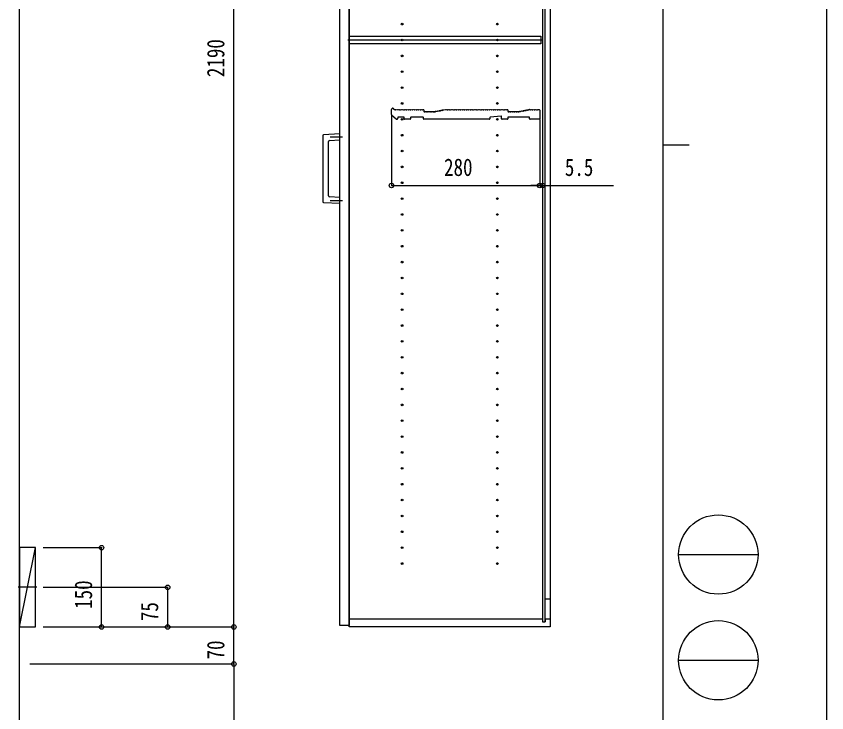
# Model space of a CAD drawing. Units: millimetres, scale not verified. Extents: x -4205 to 4205, y -2970 to 2970.
# Drawn here: x 2673 to 4205, y -949 to 368 of the extents above; entities that cross this region are included whole.
import ezdxf
from ezdxf.enums import TextEntityAlignment as Align

# ---------------------------------------------------------------- set-up
doc = ezdxf.new("R2010")
doc.units = ezdxf.units.MM
doc.header["$LTSCALE"] = 20
for name, color, linetype in [('0-2_YKK_11', 7, 'Continuous'), ('0-3_YKK_12', 2, 'Continuous'), ('0-4_YKK_13', 4, 'Continuous'), ('0-5_YKK_D', 6, 'Continuous'), ('0-6_YKK_ZWAK', 7, 'Continuous'), ('0-7_YSS_K', 3, 'Continuous')]:
    doc.layers.add(name, color=color, linetype=linetype)
doc.styles.add('ＭＳ ゴシック', font='')
doc.styles.get('ＭＳ ゴシック').set_extended_font_data('MS Gothic')

msp = doc.modelspace()

# ---------------------------------------------------------------- linework, layer by layer
at = {"layer": '0-2_YKK_11'}
for p, q in [((3382.52, 181.91), (3382.52, 191.3)), ((3388.14, 191.3), (3389.52, 191.3)), ((3390.08, 191.1), (3390.46, 191.1)), ((3391.58, 191.1), (3391.96, 191.1)), ((3393.08, 191.1), (3393.46, 191.1)), ((3394.58, 191.1), (3394.96, 191.1)), ((3396.08, 191.1), (3396.46, 191.1)), ((3397.58, 191.1), (3397.96, 191.1)), ((3399.08, 191.1), (3399.46, 191.1)), ((3400.58, 191.1), (3400.96, 191.1)), ((3402.08, 191.1), (3402.46, 191.1)), ((3403.58, 191.1), (3403.96, 191.1)), ((3405.08, 191.1), (3405.46, 191.1)), ((3406.58, 191.1), (3406.96, 191.1)), ((3408.08, 191.1), (3408.46, 191.1)), ((3409.58, 191.1), (3409.96, 191.1)), ((3411.08, 191.1), (3411.46, 191.1)), ((3412.58, 191.1), (3412.96, 191.1)), ((3414.08, 191.1), (3414.46, 191.1)), ((3415.58, 191.1), (3415.96, 191.1)), ((3417.08, 191.1), (3417.46, 191.1)), ((3418.58, 191.1), (3418.96, 191.1)), ((3420.08, 191.1), (3420.46, 191.1)), ((3421.58, 191.1), (3421.96, 191.1)), ((3423.08, 191.1), (3423.46, 191.1)), ((3424.58, 191.1), (3424.96, 191.1)), ((3426.08, 191.1), (3426.46, 191.1)), ((3427.58, 191.1), (3427.96, 191.1)), ((3429.08, 191.1), (3429.46, 191.1)), ((3430.58, 191.1), (3430.96, 191.1)), ((3432.08, 191.1), (3432.46, 191.1)), ((3433.58, 191.1), (3433.96, 191.1)), ((3435.08, 191.1), (3435.46, 191.1)), ((3436.58, 191.1), (3436.96, 191.1)), ((3438.08, 191.1), (3438.46, 191.1)), ((3439.58, 191.1), (3439.96, 191.1)), ((3441.08, 191.1), (3441.46, 191.1)), ((3442.02, 191.3), (3442.82, 191.3)), ((3443.52, 190.6), (3443.52, 188)), ((3444.22, 187.3), (3445.02, 187.3)), ((3445.58, 187.1), (3445.96, 187.1)), ((3447.08, 187.1), (3447.46, 187.1)), ((3448.58, 187.1), (3448.96, 187.1)), ((3450.08, 187.1), (3450.46, 187.1)), ((3451.58, 187.1), (3451.96, 187.1)), ((3453.08, 187.1), (3453.46, 187.1)), ((3454.58, 187.1), (3454.96, 187.1)), ((3456.08, 187.1), (3456.46, 187.1)), ((3457.58, 187.1), (3457.96, 187.1)), ((3459.08, 187.1), (3459.46, 187.1)), ((3460.58, 187.1), (3460.96, 187.1)), ((3462.08, 187.1), (3462.46, 187.1)), ((3463.02, 187.3), (3463.45, 187.3)), ((3463.45, 187.3), (3463.02, 187.3)), ((3464.31, 187.25), (3464.69, 187.32)), ((3465.79, 187.53), (3466.16, 187.6)), ((3467.26, 187.81), (3467.63, 187.88)), ((3468.73, 188.09), (3469.11, 188.16)), ((3470.21, 188.37), (3470.58, 188.44)), ((3471.68, 188.65), (3472.06, 188.72)), ((3473.15, 188.93), (3473.53, 189)), ((3474.63, 189.21), (3475, 189.28)), ((3476.1, 189.49), (3476.48, 189.56)), ((3477.57, 189.77), (3477.95, 189.84)), ((3479.05, 190.05), (3479.42, 190.12)), ((3480.52, 190.33), (3480.9, 190.41)), ((3486.08, 191.1), (3486.46, 191.1)), ((3487.58, 191.1), (3487.96, 191.1)), ((3489.08, 191.1), (3489.46, 191.1)), ((3490.58, 191.1), (3490.96, 191.1)), ((3492.08, 191.1), (3492.46, 191.1)), ((3493.58, 191.1), (3493.96, 191.1)), ((3495.08, 191.1), (3495.46, 191.1)), ((3496.58, 191.1), (3496.96, 191.1)), ((3498.08, 191.1), (3498.46, 191.1)), ((3499.58, 191.1), (3499.96, 191.1)), ((3501.08, 191.1), (3501.46, 191.1)), ((3502.58, 191.1), (3502.96, 191.1)), ((3504.08, 191.1), (3504.46, 191.1)), ((3505.58, 191.1), (3505.96, 191.1)), ((3507.08, 191.1), (3507.46, 191.1)), ((3508.58, 191.1), (3508.96, 191.1)), ((3510.08, 191.1), (3510.46, 191.1)), ((3511.58, 191.1), (3511.96, 191.1)), ((3513.08, 191.1), (3513.46, 191.1)), ((3514.58, 191.1), (3514.96, 191.1)), ((3516.08, 191.1), (3516.46, 191.1)), ((3517.58, 191.1), (3517.96, 191.1)), ((3519.08, 191.1), (3519.46, 191.1)), ((3520.58, 191.1), (3520.96, 191.1)), ((3522.08, 191.1), (3522.46, 191.1)), ((3523.58, 191.1), (3523.96, 191.1)), ((3525.08, 191.1), (3525.46, 191.1)), ((3526.58, 191.1), (3526.96, 191.1)), ((3528.08, 191.1), (3528.46, 191.1)), ((3529.58, 191.1), (3529.96, 191.1)), ((3531.08, 191.1), (3531.46, 191.1)), ((3532.58, 191.1), (3532.96, 191.1)), ((3534.08, 191.1), (3534.46, 191.1)), ((3535.58, 191.1), (3535.96, 191.1)), ((3537.08, 191.1), (3537.46, 191.1)), ((3538.58, 191.1), (3538.96, 191.1)), ((3540.08, 191.1), (3540.46, 191.1)), ((3541.58, 191.1), (3541.96, 191.1)), ((3543.08, 191.1), (3543.46, 191.1)), ((3544.58, 191.1), (3544.96, 191.1)), ((3546.08, 191.1), (3546.46, 191.1)), ((3547.58, 191.1), (3547.96, 191.1)), ((3549.08, 191.1), (3549.46, 191.1)), ((3550.58, 191.1), (3550.96, 191.1)), ((3552.08, 191.1), (3552.46, 191.1)), ((3553.58, 191.1), (3553.96, 191.1)), ((3555.08, 191.1), (3555.46, 191.1)), ((3556.58, 191.1), (3556.96, 191.1)), ((3558.08, 191.1), (3558.46, 191.1)), ((3559.58, 191.1), (3559.96, 191.1)), ((3561.08, 191.1), (3561.46, 191.1)), ((3562.58, 191.1), (3562.96, 191.1)), ((3564.08, 191.1), (3564.46, 191.1)), ((3565.58, 191.1), (3565.96, 191.1)), ((3567.08, 191.1), (3567.46, 191.1)), ((3568.58, 191.1), (3568.96, 191.1)), ((3570.08, 191.1), (3570.46, 191.1)), ((3571.58, 191.1), (3571.96, 191.1)), ((3573.08, 191.1), (3573.46, 191.1)), ((3574.58, 191.1), (3574.96, 191.1)), ((3576.08, 191.1), (3576.46, 191.1)), ((3577.58, 191.1), (3577.96, 191.1)), ((3579.08, 191.1), (3579.46, 191.1)), ((3580.58, 191.1), (3580.96, 191.1)), ((3582.08, 191.1), (3582.46, 191.1)), ((3583.58, 191.1), (3583.96, 191.1)), ((3585.08, 191.1), (3585.46, 191.1)), ((3586.58, 191.1), (3586.96, 191.1)), ((3588.08, 191.1), (3588.46, 191.1)), ((3589.58, 191.1), (3589.96, 191.1)), ((3591.08, 191.1), (3591.46, 191.1)), ((3592.58, 191.1), (3592.96, 191.1)), ((3594.08, 191.1), (3594.46, 191.1)), ((3595.58, 191.1), (3595.96, 191.1)), ((3597.08, 191.1), (3597.46, 191.1)), ((3598.58, 191.1), (3598.96, 191.1)), ((3600.08, 191.1), (3600.46, 191.1)), ((3601.02, 191.3), (3601.82, 191.3)), ((3602.52, 190.6), (3602.52, 188)), ((3603.22, 187.3), (3604.02, 187.3)), ((3604.58, 187.1), (3604.96, 187.1)), ((3606.08, 187.1), (3606.46, 187.1)), ((3607.58, 187.1), (3607.96, 187.1)), ((3609.08, 187.1), (3609.46, 187.1)), ((3610.58, 187.1), (3610.96, 187.1)), ((3612.08, 187.1), (3612.46, 187.1)), ((3613.58, 187.1), (3613.96, 187.1)), ((3615.08, 187.1), (3615.46, 187.1)), ((3616.58, 187.1), (3616.96, 187.1)), ((3618.08, 187.1), (3618.46, 187.1)), ((3619.58, 187.1), (3619.96, 187.1)), ((3621.08, 187.1), (3621.46, 187.1)), ((3622.02, 187.3), (3622.45, 187.3)), ((3622.58, 187.31), (3622.73, 187.34)), ((3623.31, 187.25), (3623.69, 187.32)), ((3624.79, 187.53), (3625.16, 187.6)), ((3626.26, 187.81), (3626.63, 187.88)), ((3627.73, 188.09), (3628.11, 188.16)), ((3629.21, 188.37), (3629.58, 188.44)), ((3630.68, 188.65), (3631.06, 188.72)), ((3632.15, 188.93), (3632.53, 189)), ((3633.63, 189.21), (3634, 189.28)), ((3635.1, 189.49), (3635.48, 189.56)), ((3636.57, 189.77), (3636.95, 189.84)), ((3638.05, 190.05), (3638.42, 190.12)), ((3639.52, 190.33), (3639.9, 190.41)), ((3641, 190.61), (3641.37, 190.69)), ((3641.88, 190.99), (3643.45, 191.29)), ((3643.59, 191.3), (3644.02, 191.3)), ((3644.58, 191.1), (3644.96, 191.1)), ((3646.08, 191.1), (3646.46, 191.1)), ((3647.58, 191.1), (3647.96, 191.1)), ((3649.08, 191.1), (3649.46, 191.1)), ((3650.58, 191.1), (3650.96, 191.1)), ((3652.08, 191.1), (3652.46, 191.1)), ((3653.58, 191.1), (3653.96, 191.1)), ((3655.08, 191.1), (3655.46, 191.1)), ((3659.02, 191.3), (3661.82, 191.3)), ((3662.52, 190.6), (3662.52, 173.7)), ((3391.21, 173.49), (3383.21, 180.4)), ((3394.52, 176.3), (3394.52, 175)), ((3405.82, 177), (3395.22, 177)), ((3406.52, 174), (3406.52, 176.3)), ((3417.52, 173), (3407.52, 173)), ((3418.52, 176.3), (3418.52, 174)), ((3442.02, 177), (3419.22, 177)), ((3442.72, 174), (3442.72, 176.3)), ((3568.52, 176.36), (3568.52, 174)), ((3589.76, 178.93), (3569.16, 177.06)), ((3590.52, 174), (3590.52, 178.23)), ((3601.52, 173), (3591.52, 173)), ((3643.52, 173.7), (3643.52, 176.3)), ((3661.82, 173), (3644.22, 173))]:
    msp.add_line(p, q, dxfattribs=at)
msp.add_lwpolyline([(3664.52, 315.5), (3303.02, 315.5), (3303.02, 330.5), (3664.52, 330.5)], close=True, dxfattribs=at)
for points in [[(3463.73, 187.34), (3463.58, 187.31), (3463.73, 187.34)], [(3481.41, 190.71), (3484.52, 191.3), (3485.52, 191.3)], [(3656.58, 191.1), (3656.77, 191.03), (3658.27, 191.03), (3658.46, 191.1)], [(3567.52, 173), (3541.09, 173), (3540.85, 173.13), (3540.19, 173.13), (3539.95, 173), (3513.09, 173), (3512.85, 173.13), (3512.19, 173.13), (3511.95, 173), (3485.09, 173), (3484.85, 173.13), (3484.19, 173.13), (3483.95, 173), (3443.72, 173)], [(3642.82, 177), (3602.52, 177), (3602.52, 174)]]:
    msp.add_lwpolyline(points, dxfattribs=at)
for centre, radius, start, end in [((3385.02, 191.3), 2.5, 12.63563, 180), ((3388.14, 192), 0.7, 192.63563, 270), ((3389.52, 190.42), 0.88, 50.536, 90), ((3391.02, 190.42), 0.88, 50.536, 129.464), ((3392.52, 190.42), 0.88, 50.536, 129.464), ((3394.02, 190.42), 0.88, 50.536, 129.464), ((3395.52, 190.42), 0.88, 50.536, 129.464), ((3397.02, 190.42), 0.88, 50.536, 129.464), ((3398.52, 190.42), 0.88, 50.536, 129.464), ((3400.02, 190.42), 0.88, 50.536, 129.464), ((3401.52, 190.42), 0.88, 50.536, 129.464), ((3403.02, 190.42), 0.88, 50.536, 129.464), ((3404.52, 190.42), 0.88, 50.536, 129.464), ((3406.02, 190.42), 0.88, 50.536, 129.464), ((3407.52, 190.42), 0.88, 50.536, 129.464), ((3409.02, 190.42), 0.88, 50.536, 129.464), ((3410.52, 190.42), 0.88, 50.536, 129.464), ((3412.02, 190.42), 0.88, 50.536, 129.464), ((3413.52, 190.42), 0.88, 50.536, 129.464), ((3415.02, 190.42), 0.88, 50.536, 129.464), ((3416.52, 190.42), 0.88, 50.536, 129.464), ((3418.02, 190.42), 0.88, 50.536, 129.464), ((3419.52, 190.42), 0.88, 50.536, 129.464), ((3421.02, 190.42), 0.88, 50.536, 129.464), ((3422.52, 190.42), 0.88, 50.536, 129.464), ((3424.02, 190.42), 0.88, 50.536, 129.464), ((3425.52, 190.42), 0.88, 50.536, 129.464), ((3427.02, 190.42), 0.88, 50.536, 129.464), ((3428.52, 190.42), 0.88, 50.536, 129.464), ((3430.02, 190.42), 0.88, 50.536, 129.464), ((3431.52, 190.42), 0.88, 50.536, 129.464), ((3433.02, 190.42), 0.88, 50.536, 129.464), ((3434.52, 190.42), 0.88, 50.536, 129.464), ((3436.02, 190.42), 0.88, 50.536, 129.464), ((3437.52, 190.42), 0.88, 50.536, 129.464), ((3439.02, 190.42), 0.88, 50.536, 129.464), ((3440.52, 190.42), 0.88, 50.536, 129.464), ((3442.02, 190.42), 0.88, 90, 129.464), ((3442.82, 190.6), 0.7, 0, 90), ((3444.22, 188), 0.7, 180, 270), ((3445.02, 186.42), 0.88, 50.536, 90), ((3446.52, 186.42), 0.88, 50.536, 129.464), ((3448.02, 186.42), 0.88, 50.536, 129.464), ((3449.52, 186.42), 0.88, 50.536, 129.464), ((3451.02, 186.42), 0.88, 50.536, 129.464), ((3452.52, 186.42), 0.88, 50.536, 129.464), ((3454.02, 186.42), 0.88, 50.536, 129.464), ((3455.52, 186.42), 0.88, 50.536, 129.464), ((3457.02, 186.42), 0.88, 50.536, 129.464), ((3458.52, 186.42), 0.88, 50.536, 129.464), ((3460.02, 186.42), 0.88, 50.536, 129.464), ((3461.52, 186.42), 0.88, 50.536, 129.464), ((3463.02, 186.42), 0.88, 90, 129.464), ((3463.45, 188), 0.7, 270, 280.7843), ((3463.45, 188), 0.7, 270, 280.7843), ((3463.89, 186.47), 0.88, 61.3203, 100.7843), ((3465.36, 186.76), 0.88, 61.3203, 140.24829), ((3466.84, 187.04), 0.88, 61.3203, 140.24829), ((3468.31, 187.32), 0.88, 61.3203, 140.24829), ((3469.79, 187.6), 0.88, 61.3203, 140.24829), ((3471.26, 187.88), 0.88, 61.3203, 140.24829), ((3472.73, 188.16), 0.88, 61.3203, 140.24829), ((3474.21, 188.44), 0.88, 61.3203, 140.24829), ((3475.68, 188.72), 0.88, 61.3203, 140.24829), ((3477.15, 189), 0.88, 61.3203, 140.24829), ((3478.63, 189.28), 0.88, 61.3203, 140.24829), ((3480.1, 189.56), 0.88, 61.3203, 140.24829), ((3481.57, 189.84), 0.88, 100.7843, 140.24829), ((3485.52, 190.42), 0.88, 50.536, 90), ((3487.02, 190.42), 0.88, 50.536, 129.464), ((3488.52, 190.42), 0.88, 50.536, 129.464), ((3490.02, 190.42), 0.88, 50.536, 129.464), ((3491.52, 190.42), 0.88, 50.536, 129.464), ((3493.02, 190.42), 0.88, 50.536, 129.464), ((3494.52, 190.42), 0.88, 50.536, 129.464), ((3496.02, 190.42), 0.88, 50.536, 129.464), ((3497.52, 190.42), 0.88, 50.536, 129.464), ((3499.02, 190.42), 0.88, 50.536, 129.464), ((3500.52, 190.42), 0.88, 50.536, 129.464), ((3502.02, 190.42), 0.88, 50.536, 129.464), ((3503.52, 190.42), 0.88, 50.536, 129.464), ((3505.02, 190.42), 0.88, 50.536, 129.464), ((3506.52, 190.42), 0.88, 50.536, 129.464), ((3508.02, 190.42), 0.88, 50.536, 129.464), ((3509.52, 190.42), 0.88, 50.536, 129.464), ((3511.02, 190.42), 0.88, 50.536, 129.464), ((3512.52, 190.42), 0.88, 50.536, 129.464), ((3514.02, 190.42), 0.88, 50.536, 129.464), ((3515.52, 190.42), 0.88, 50.536, 129.464), ((3517.02, 190.42), 0.88, 50.536, 129.464), ((3518.52, 190.42), 0.88, 50.536, 129.464), ((3520.02, 190.42), 0.88, 50.536, 129.464), ((3521.52, 190.42), 0.88, 50.536, 129.464), ((3523.02, 190.42), 0.88, 50.536, 129.464), ((3524.52, 190.42), 0.88, 50.536, 129.464), ((3526.02, 190.42), 0.88, 50.536, 129.464), ((3527.52, 190.42), 0.88, 50.536, 129.464), ((3529.02, 190.42), 0.88, 50.536, 129.464), ((3530.52, 190.42), 0.88, 50.536, 129.464), ((3532.02, 190.42), 0.88, 50.536, 129.464), ((3533.52, 190.42), 0.88, 50.536, 129.464), ((3535.02, 190.42), 0.88, 50.536, 129.464), ((3536.52, 190.42), 0.88, 50.536, 129.464), ((3538.02, 190.42), 0.88, 50.536, 129.464), ((3539.52, 190.42), 0.88, 50.536, 129.464), ((3541.02, 190.42), 0.88, 50.536, 129.464), ((3542.52, 190.42), 0.88, 50.536, 129.464), ((3544.02, 190.42), 0.88, 50.536, 129.464), ((3545.52, 190.42), 0.88, 50.536, 129.464), ((3547.02, 190.42), 0.88, 50.536, 129.464), ((3548.52, 190.42), 0.88, 50.536, 129.464), ((3550.02, 190.42), 0.88, 50.536, 129.464), ((3551.52, 190.42), 0.88, 50.536, 129.464), ((3553.02, 190.42), 0.88, 50.536, 129.464), ((3554.52, 190.42), 0.88, 50.536, 129.464), ((3556.02, 190.42), 0.88, 50.536, 129.464), ((3557.52, 190.42), 0.88, 50.536, 129.464), ((3559.02, 190.42), 0.88, 50.536, 129.464), ((3560.52, 190.42), 0.88, 50.536, 129.464), ((3562.02, 190.42), 0.88, 50.536, 129.464), ((3563.52, 190.42), 0.88, 50.536, 129.464), ((3565.02, 190.42), 0.88, 50.536, 129.464), ((3566.52, 190.42), 0.88, 50.536, 129.464), ((3568.02, 190.42), 0.88, 50.536, 129.464), ((3569.52, 190.42), 0.88, 50.536, 129.464), ((3571.02, 190.42), 0.88, 50.536, 129.464), ((3572.52, 190.42), 0.88, 50.536, 129.464), ((3574.02, 190.42), 0.88, 50.536, 129.464), ((3575.52, 190.42), 0.88, 50.536, 129.464), ((3577.02, 190.42), 0.88, 50.536, 129.464), ((3578.52, 190.42), 0.88, 50.536, 129.464), ((3580.02, 190.42), 0.88, 50.536, 129.464), ((3581.52, 190.42), 0.88, 50.536, 129.464), ((3583.02, 190.42), 0.88, 50.536, 129.464), ((3584.52, 190.42), 0.88, 50.536, 129.464), ((3586.02, 190.42), 0.88, 50.536, 129.464), ((3587.52, 190.42), 0.88, 50.536, 129.464), ((3589.02, 190.42), 0.88, 50.536, 129.464), ((3590.52, 190.42), 0.88, 50.536, 129.464), ((3592.02, 190.42), 0.88, 50.536, 129.464), ((3593.52, 190.42), 0.88, 50.536, 129.464), ((3595.02, 190.42), 0.88, 50.536, 129.464), ((3596.52, 190.42), 0.88, 50.536, 129.464), ((3598.02, 190.42), 0.88, 50.536, 129.464), ((3599.52, 190.42), 0.88, 50.536, 129.464), ((3601.02, 190.42), 0.88, 90, 129.464), ((3601.82, 190.6), 0.7, 0, 90), ((3603.22, 188), 0.7, 180, 270), ((3604.02, 186.42), 0.88, 50.536, 90), ((3605.52, 186.42), 0.88, 50.536, 129.464), ((3607.02, 186.42), 0.88, 50.536, 129.464), ((3608.52, 186.42), 0.88, 50.536, 129.464), ((3610.02, 186.42), 0.88, 50.536, 129.464), ((3611.52, 186.42), 0.88, 50.536, 129.464), ((3613.02, 186.42), 0.88, 50.536, 129.464), ((3614.52, 186.42), 0.88, 50.536, 129.464), ((3616.02, 186.42), 0.88, 50.536, 129.464), ((3617.52, 186.42), 0.88, 50.536, 129.464), ((3619.02, 186.42), 0.88, 50.536, 129.464), ((3620.52, 186.42), 0.88, 50.536, 129.464), ((3622.02, 186.42), 0.88, 90, 129.464), ((3622.45, 188), 0.7, 270, 280.7843), ((3622.89, 186.47), 0.88, 61.3203, 100.7843), ((3624.36, 186.76), 0.88, 61.3203, 140.24829), ((3625.84, 187.04), 0.88, 61.3203, 140.24829), ((3627.31, 187.32), 0.88, 61.3203, 140.24829), ((3628.79, 187.6), 0.88, 61.3203, 140.24829), ((3630.26, 187.88), 0.88, 61.3203, 140.24829), ((3631.73, 188.16), 0.88, 61.3203, 140.24829), ((3633.21, 188.44), 0.88, 61.3203, 140.24829), ((3634.68, 188.72), 0.88, 61.3203, 140.24829), ((3636.15, 189), 0.88, 61.3203, 140.24829), ((3637.63, 189.28), 0.88, 61.3203, 140.24829), ((3639.1, 189.56), 0.88, 61.3203, 140.24829), ((3640.57, 189.84), 0.88, 61.3203, 140.24829), ((3642.05, 190.12), 0.88, 100.7843, 140.24829), ((3643.59, 190.6), 0.7, 90, 100.7843), ((3644.02, 190.42), 0.88, 50.536, 90), ((3645.52, 190.42), 0.88, 50.536, 129.464), ((3647.02, 190.42), 0.88, 50.536, 129.464), ((3648.52, 190.42), 0.88, 50.536, 129.464), ((3650.02, 190.42), 0.88, 50.536, 129.464), ((3651.52, 190.42), 0.88, 50.536, 129.464), ((3653.02, 190.42), 0.88, 50.536, 129.464), ((3654.52, 190.42), 0.88, 50.536, 129.464), ((3656.02, 190.42), 0.88, 50.46055, 129.464), ((3659.02, 190.42), 0.88, 90, 129.53945), ((3661.82, 190.6), 0.7, 0, 90), ((3384.52, 181.91), 2, 180, 229.16128), ((3392.52, 175), 2, 229.16128, 0), ((3395.22, 176.3), 0.7, 90, 180), ((3405.82, 176.3), 0.7, 0, 90), ((3407.52, 174), 1, 180, 270), ((3417.52, 174), 1, 270, 0), ((3419.22, 176.3), 0.7, 90, 180), ((3442.02, 176.3), 0.7, 0, 90), ((3443.72, 174), 1, 180, 270), ((3567.52, 174), 1, 270, 0), ((3569.22, 176.36), 0.7, 95.19443, 180), ((3589.82, 178.23), 0.7, 0, 95.19443), ((3591.52, 174), 1, 180, 270), ((3601.52, 174), 1, 270, 0), ((3642.82, 176.3), 0.7, 0, 90), ((3644.22, 173.7), 0.7, 180, 270), ((3661.82, 173.7), 0.7, 270, 0)]:
    msp.add_arc(centre, radius, start, end, dxfattribs=at)
at = {"layer": '0-3_YKK_12'}
for p, q in [((3668.02, 1393.5), (3668.02, -777.5)), ((3672.02, 1393.5), (3672.02, -777.5)), ((3300.23, 323), (3667.31, 323)), ((2712.31, -712), (2676.73, -712)), ((3672.02, -733.5), (3682.52, -733.5)), ((3667.52, -772), (3302.52, -772)), ((3667.52, -772), (3667.52, -777.5)), ((3667.52, -777.5), (3672.52, -777.5)), ((3672.52, -772), (3672.52, -777.5)), ((3682.52, -772), (3672.52, -772))]:
    msp.add_line(p, q, dxfattribs=at)
for points in [[(3302.52, -784), (3284.52, -784), (3284.52, 1400), (3302.52, 1400)], [(3682.52, -787), (3302.52, -787), (3302.52, 1403), (3682.52, 1403)]]:
    msp.add_lwpolyline(points, close=True, dxfattribs=at)
for centre in [(3402.52, 353), (3582.52, 353), (3402.52, 323), (3582.52, 323), (3402.52, 293), (3582.52, 293), (3402.52, 263), (3582.52, 263), (3402.52, 233), (3582.52, 233), (3402.52, 203), (3582.52, 203), (3402.52, 173), (3582.52, 173), (3402.52, 143), (3582.52, 143), (3402.52, 113), (3582.52, 113), (3402.52, 83), (3582.52, 83), (3402.52, 53), (3582.52, 53), (3402.52, 23), (3582.52, 23), (3402.52, -7), (3582.52, -7), (3402.52, -37), (3582.52, -37), (3402.52, -67), (3582.52, -67), (3402.52, -97), (3582.52, -97), (3402.52, -127), (3582.52, -127), (3402.52, -157), (3582.52, -157), (3402.52, -187), (3582.52, -187), (3402.52, -217), (3582.52, -217), (3402.52, -247), (3582.52, -247), (3402.52, -277), (3582.52, -277), (3402.52, -307), (3582.52, -307), (3402.52, -337), (3582.52, -337), (3402.52, -367), (3582.52, -367), (3402.52, -397), (3582.52, -397), (3402.52, -427), (3582.52, -427), (3402.52, -457), (3582.52, -457), (3402.52, -487), (3582.52, -487), (3402.52, -517), (3582.52, -517), (3402.52, -547), (3582.52, -547), (3402.52, -577), (3582.52, -577), (3402.52, -607), (3582.52, -607), (3402.52, -637), (3582.52, -637), (3402.52, -667), (3582.52, -667)]:
    msp.add_circle(centre, 1.55, dxfattribs=at)
at = {"layer": '0-4_YKK_13'}
for p, q in [((3252.52, 142.14), (3252.52, 17.33)), ((3284.52, 145.24), (3253.94, 143.64)), ((3266.47, 139.73), (3289.62, 139.73)), ((3284.52, 134.22), (3284.52, 145.24)), ((3263.52, 28.24), (3263.52, 131.23)), ((3265.42, 133.22), (3284.52, 134.22)), ((3266.47, 19.73), (3289.62, 19.73))]:
    msp.add_line(p, q, dxfattribs=at)
msp.add_lwpolyline([(3253.94, 15.83), (3284.52, 14.22), (3284.52, 25.24), (3265.42, 26.24)], dxfattribs=at)
for centre, radius, start, end in [((3254.02, 142.14), 1.5, 92.7637, 180.21124), ((3265.52, 131.23), 2, 93.19527, 179.79522), ((3254.02, 17.33), 1.5, 179.7637, 267.21124), ((3265.52, 28.24), 2, 180.19527, 266.79522)]:
    msp.add_arc(centre, radius, start, end, dxfattribs=at)
at = {"layer": '0-5_YKK_D'}
for p, q in [((3084.52, -787), (3084.52, 1403)), ((3382.52, 181.7), (3382.52, 47)), ((3662.52, 172.7), (3662.52, 47)), ((3662.52, 172.7), (3662.52, 47)), ((3382.52, 48), (3662.52, 48)), ((3662.52, 48), (3645.52, 48)), ((3662.52, 48), (3668.02, 48)), ((3668.02, 48), (3802.02, 48)), ((2724.46, -637), (2835.52, -637)), ((2834.52, -787), (2834.52, -637)), ((2724.46, -712), (2960.52, -712)), ((2959.52, -787), (2959.52, -712)), ((2724.46, -787), (3085.52, -787)), ((2724.46, -787), (2835.52, -787)), ((2725.46, -787), (3085.52, -787)), ((2725.46, -787), (2960.52, -787)), ((3084.52, -857), (3084.52, -787)), ((2698.74, -857), (3085.52, -857)), ((2698.74, -857), (3085.52, -857)), ((3084.52, -857), (3084.52, -1155))]:
    msp.add_line(p, q, dxfattribs=at)
for centre in [(3382.52, 48), (3662.52, 48), (3662.52, 48), (3668.02, 48), (2834.52, -637), (2959.52, -712), (2834.52, -787), (2959.52, -787), (3084.52, -787), (3084.52, -787), (3084.52, -857), (3084.52, -857)]:
    msp.add_circle(centre, 4.25, dxfattribs=at)
at = {"layer": '0-6_YKK_ZWAK'}
for p, q in [((3895.02, 2775), (3895.02, -2525)), ((3895.02, 125), (3945.02, 125)), ((3925.02, -650), (4075.02, -650)), ((3925.02, -850), (4075.02, -850))]:
    msp.add_line(p, q, dxfattribs=at)
msp.add_lwpolyline([(-4205, -2970), (4205, -2970), (4205, 2970), (-4205, 2970)], close=True, dxfattribs=at)
for centre in [(4000.02, -650), (4000.02, -850)]:
    msp.add_circle(centre, 75, dxfattribs=at)
at = {"layer": '0-7_YSS_K'}
for p, q in [((2679.52, -1155), (2679.52, 1486.81)), ((2679.52, -787), (2709.52, -637))]:
    msp.add_line(p, q, dxfattribs=at)
msp.add_lwpolyline([(2679.52, -787), (2709.52, -787), (2709.52, -637), (2679.52, -637)], close=True, dxfattribs=at)

# ---------------------------------------------------------------- texts
at = {"layer": '0-5_YKK_D', "style": 'ＭＳ ゴシック', "width": 0.8}
for s, p in [('2190', (3076.52, 252.8)), ('150', (2826.52, -752.8)), ('75', (2951.52, -775.9)), ('70', (3076.52, -848.4))]:
    msp.add_text(s, height=32.99, rotation=90, dxfattribs=at).set_placement(p, align=Align.BOTTOM_LEFT)
for s, p in [('280', (3481.72, 56)), ('5.5', (3710.02, 56))]:
    msp.add_text(s, height=32.99, dxfattribs=at).set_placement(p, align=Align.BOTTOM_LEFT)

doc.saveas('drawing.dxf')
